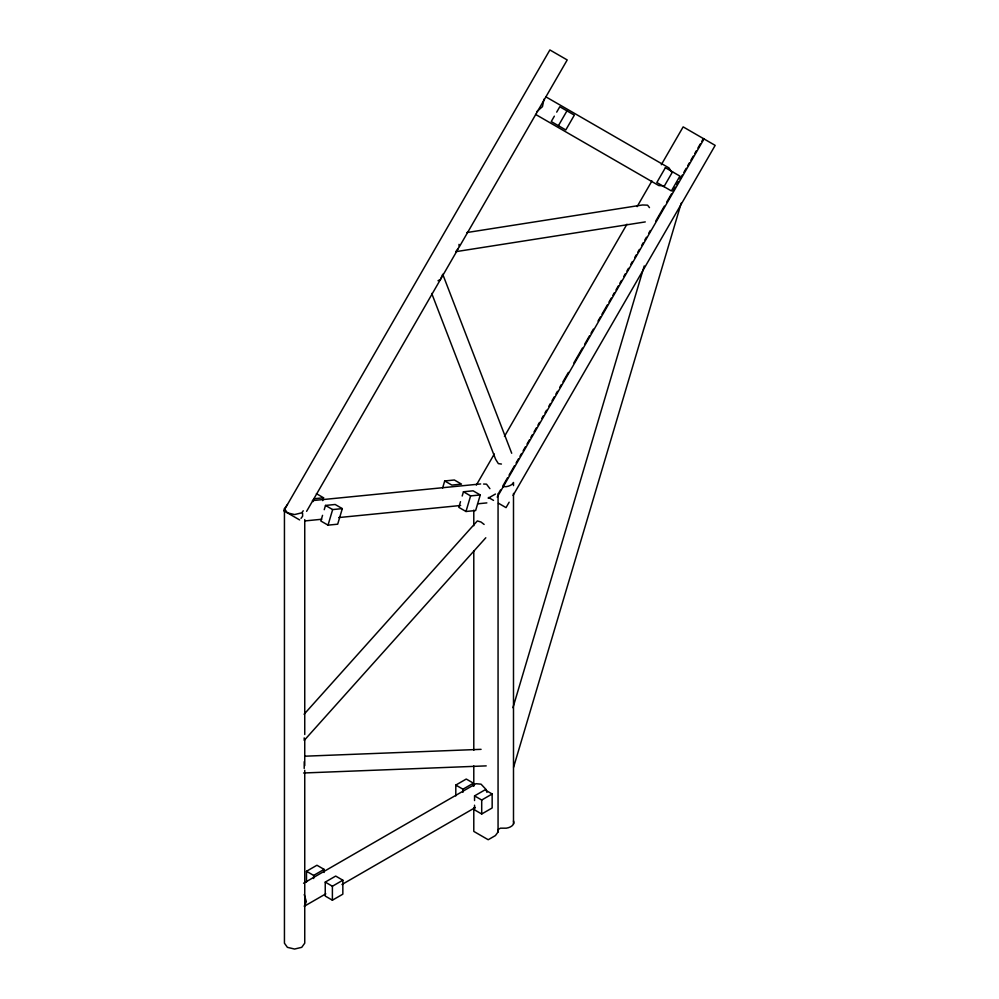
<?xml version="1.0" encoding="UTF-8"?>
<svg xmlns="http://www.w3.org/2000/svg" width="999" height="999" viewBox="0 0 999 999"><rect width="100%" height="100%" fill="white"/><g stroke="black" fill="none" stroke-linecap="round" stroke-linejoin="round"><path stroke-width="1.5" d="M287.437 504.57L284.44 508.716L284.44 943.206L287.4 947.339L294.568 949.05L301.748 947.327L304.745 943.168L304.745 770.316M304.745 765.646L304.745 739.173M304.745 734.49L304.745 519.58M304.195 768.456L304.233 761.688M543.968 99.188L542.469 106.631L536.775 111.651M313.074 501.585L313.911 498.751L323.564 497.789L322.727 500.624M322.552 515.347L320.866 521.016L328.022 525.149L337.687 524.188L342.307 508.616L335.152 504.483L325.499 505.444L324.238 509.69M328.022 525.149L332.655 509.577L342.307 508.616M442.607 488.036L444.705 480.956L454.358 479.995L461.513 484.128L451.86 485.089L444.705 480.956M460.502 501.685L458.816 507.355L465.984 511.488L475.636 510.526L480.257 494.955L473.101 490.821L463.449 491.77L462.187 496.028M465.984 511.488L470.604 495.904L480.257 494.955M512.949 707.704L644.23 265.921M513.586 767.244L681.243 203.072M306.606 511.338L457.979 249.151M459.54 246.453L567.207 59.952L549.887 49.95L283.828 510.789L299.638 519.93M554.358 116.171L551.248 121.566L565.796 129.957L574.35 115.147L559.802 106.743L556.693 112.138M558.404 125.699L566.957 110.877M476.348 485.077L494.305 453.983M504.445 436.413L626.96 224.201M637.112 206.631L651.935 180.956M661.301 164.735L683.154 126.885L715.172 145.379L513.061 495.454M663.985 186.651L672.539 171.84M498.938 492.707L500.499 490.01M502.834 485.951L507.517 477.834M509.078 475.137L514.547 465.671M516.108 462.974L518.444 458.916M520.004 456.218L521.565 453.509M523.126 450.811L525.474 446.753M527.035 444.043L529.37 439.997M530.931 437.287L532.492 434.59M534.053 431.88L536.401 427.834M537.962 425.124L539.522 422.427M541.858 418.369L543.419 415.659M544.979 412.962L546.54 410.252M548.876 406.206L550.437 403.496M551.997 400.799L554.345 396.74M555.906 394.043L557.467 391.333M559.802 387.275L561.363 384.578M562.924 381.868L568.394 372.415M573.851 362.949L582.442 348.077M584.777 344.031L589.46 335.914M591.021 333.216L593.369 329.158M598.039 321.054L600.387 316.995M601.947 314.285L607.404 304.832M608.965 302.123L611.313 298.077M612.874 295.367L614.435 292.67M615.996 289.96L618.331 285.901M619.892 283.204L621.453 280.494M623.801 276.448L625.362 273.738M626.922 271.041L628.483 268.331M630.819 264.285L632.379 261.576M634.727 257.517L636.288 254.82M637.849 252.11L639.41 249.413M641.745 245.354L643.306 242.657M644.867 239.947L646.428 237.25M648.763 233.192L650.324 230.494M655.794 221.029L664.372 206.156M666.72 202.098L671.403 193.993M672.964 191.296L675.299 187.238M676.86 184.528L678.421 181.83M679.982 179.121L682.329 175.075M683.89 172.365L686.226 168.307M687.787 165.609L689.347 162.912M690.908 160.202L693.256 156.144M694.817 153.446L696.378 150.737M697.926 148.039L700.274 143.981M701.835 141.284L703.396 138.574M497.215 497.115L704.02 138.936M509.153 502.21L506.031 507.617L498.451 503.234M303.246 510.764L301.748 512.837L294.568 514.56L287.4 512.849L284.44 508.716M498.064 493.556L498.064 831.967L495.429 835.564L488.211 839.734L473.788 831.405L473.788 808.016M301.011 518.344L302.635 516.208L302.572 513.099M304.083 714.26L477.335 520.929L480.994 522.015L484.128 524.438M485.801 537.774L304.233 740.371L304.208 737.886M488.211 498.201L495.429 494.043M306.493 882.142L306.493 871.278L316.945 865.246L324.101 869.38L324.101 872.477M455.806 795.941L455.806 785.077L466.258 779.045L473.414 783.166L473.414 786.275M306.493 871.278L313.649 875.411L324.101 869.38M455.806 785.077L462.962 789.21L473.414 783.166M303.559 883.241L475.986 783.691L481.056 784.178L486.113 789.535L486.95 792.369M325.237 882.105L335.689 876.073L342.844 880.206L342.844 894.167L332.392 900.199L325.237 896.066L325.237 882.105L332.392 886.238L342.844 880.206M474.55 800.549L474.55 795.891L485.002 789.859L492.157 793.993L492.157 807.966L481.705 813.998L474.55 809.864L474.55 805.206M474.55 795.891L481.705 800.024L492.157 793.993M325.799 893.843L304.245 906.28L306.343 901.622L304.245 894.53M341.97 884.502L475.337 807.504M438.024 280.719L440.422 279.483L442.744 274.275L511.7 453.259M466.895 232.542L642.507 204.97L647.564 205.17L649.475 207.63M645.267 221.915L455.794 251.673L459.14 247.065L459.016 244.368M312.425 500.611L480.644 483.953M304.757 520.941L321.74 519.255M338.711 517.569L460.626 505.494M477.609 503.821L486.863 502.897M304.645 756.206L481.081 749.337M303.584 772.989L486.213 765.883M503.371 486.65L506.293 486.65A10.202 5.894 0 0 0 513.498 482.492L513.498 485.614M483.578 484.053L486.513 484.153L489.91 488.673M664.06 185.839L658.816 185.564L535.576 114.41M501.436 464.048L498.351 463.623L495.641 459.34L431.73 293.456M545.754 96.778L668.993 167.932L671.852 172.34M488.436 497.452L493.531 500.399M463.449 491.77L470.604 495.904M316.408 493.656L323.564 497.789M325.499 505.444L332.655 509.577M498.064 831.967L498.051 829.557L500.462 828.171L506.293 828.183A10.202 5.894 0 0 0 513.498 820.966M513.498 493.406L513.498 824.013M481.705 800.024L481.705 813.998M473.788 510.152L473.788 525.749M473.788 550.699L473.788 750.311M473.788 765.908L473.788 786.176M462.962 789.21L462.962 792.307M332.392 886.238L332.392 900.199M313.649 875.411L313.649 878.521M665.384 167.707L656.83 182.517L671.378 190.921L679.932 176.111L665.384 167.707"/></g></svg>
